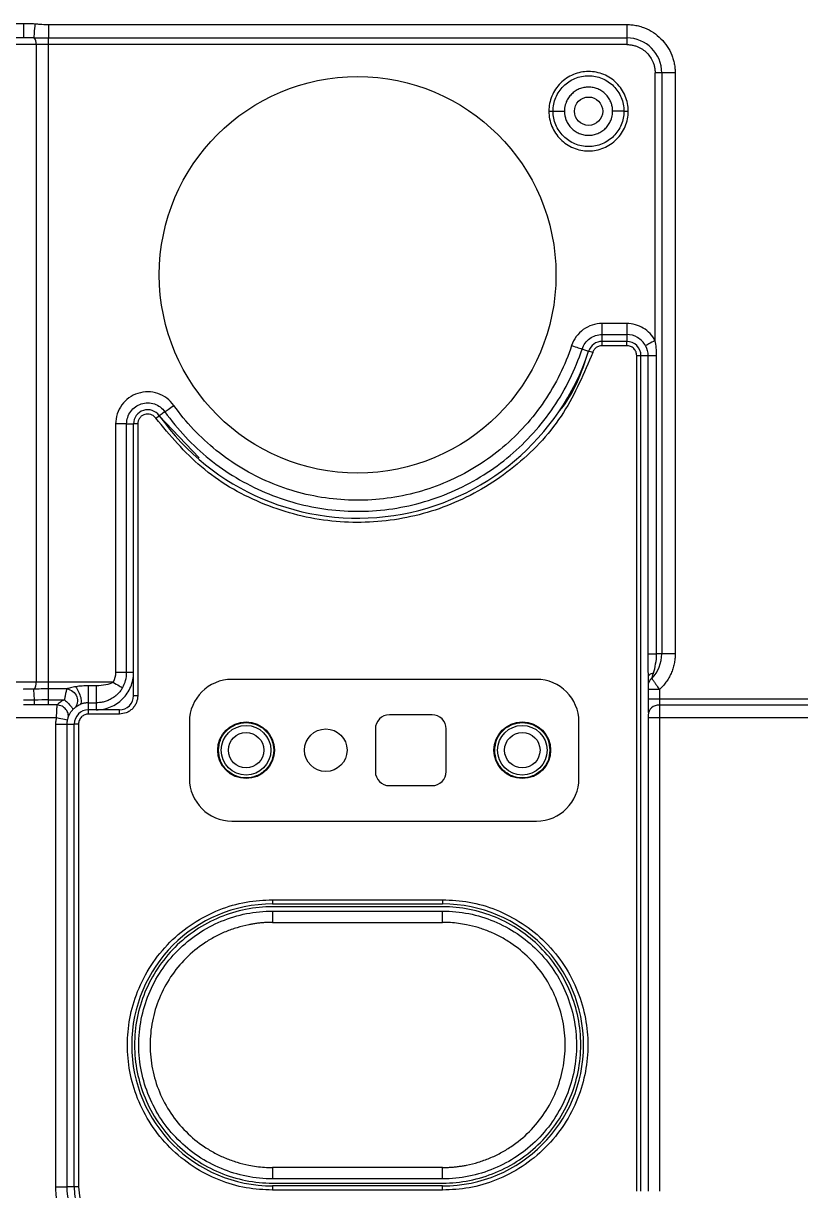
# Model space of a CAD drawing. Header units: millimetres. Extents: x -1 to 1576, y 30 to 633.
# Drawn here: x 1145.7 to 1200.5, y 96.2 to 178.6 of the extents above; entities that cross this region are included whole.
import ezdxf

# ---------------------------------------------------------------- set-up
doc = ezdxf.new("R2010")
doc.units = ezdxf.units.MM

msp = doc.modelspace()

# ---------------------------------------------------------------- linework, layer by layer
at = {"color": 7, "linetype": 'Continuous', "lineweight": 25}
for p, q in [((1139.049, 178.613), (1145.673, 178.613)), ((1147.458, 178.527), (1188.271, 178.527)), ((1188.271, 178.527), (1188.271, 177.113)), ((1139.049, 177.613), (1145.673, 177.613)), ((1147.458, 177.584), (1188.271, 177.584)), ((1147.458, 131.642), (1147.458, 177.584)), ((1188.271, 177.113), (1096.451, 177.113)), ((1146.586, 177.113), (1146.586, 132.113)), ((1191.685, 175.113), (1190.271, 175.113)), ((1190.271, 156.226), (1190.271, 175.113)), ((1190.742, 175.113), (1190.742, 134.113)), ((1191.685, 175.113), (1191.685, 134.113)), ((1188.271, 157.428), (1186.528, 157.428)), ((1186.528, 156.65), (1188.271, 156.65)), ((1186.528, 155.863), (1186.528, 156.163)), ((1188.271, 156.163), (1186.528, 156.163)), ((1188.271, 155.863), (1186.528, 155.863)), ((1188.271, 155.863), (1188.271, 156.163)), ((1185.864, 155.383), (1185.579, 155.477)), ((1188.971, 96.196), (1188.971, 155.163)), ((1188.971, 155.163), (1189.271, 155.163)), ((1189.271, 96.196), (1189.271, 155.163)), ((1189.76, 155.163), (1189.76, 134.113)), ((1190.375, 134.113), (1190.375, 155.163)), ((1155.022, 150.747), (1155.267, 150.921)), ((1155.267, 150.921), (1158.074, 147.939)), ((1152.187, 150.342), (1152.187, 132.797)), ((1152.965, 132.797), (1152.965, 150.342)), ((1153.452, 132.797), (1153.451, 150.342)), ((1153.452, 131.163), (1153.452, 150.342)), ((1153.752, 150.342), (1153.452, 150.342)), ((1153.752, 150.342), (1153.752, 131.163)), ((1191.685, 134.113), (1190.375, 134.113)), ((1152.004, 132.113), (1096.451, 132.113)), ((1150.818, 131.861), (1150.271, 131.861)), ((1181.896, 132.313), (1160.396, 132.313)), ((1145.718, 131.613), (1145.669, 131.61)), ((1148.749, 131.642), (1147.458, 131.642)), ((1153.752, 131.163), (1153.452, 131.163)), ((1189.771, 131.59), (1189.771, 130.94)), ((1190.571, 131.59), (1190.571, 96.196)), ((1147.458, 130.867), (1148.59, 130.867)), ((1148.058, 130.505), (1147.458, 130.505)), ((1150.271, 130.661), (1150.818, 130.661)), ((1189.771, 130.94), (1202.831, 130.94)), ((1202.831, 130.497), (1190.571, 130.497)), ((866.851, 129.613), (1148.015, 129.613)), ((1150.271, 129.863), (1150.271, 130.163)), ((1152.452, 130.163), (1150.271, 130.163)), ((1152.452, 129.863), (1150.271, 129.863)), ((1152.452, 129.863), (1152.452, 130.163)), ((1174.521, 129.813), (1171.521, 129.813)), ((1189.771, 129.79), (1189.771, 96.196)), ((1189.771, 129.613), (1474.341, 129.613)), ((1147.971, 96.495), (1147.971, 129.163)), ((1148.771, 96.495), (1148.771, 129.163)), ((1149.271, 96.495), (1149.271, 129.163)), ((1149.571, 129.163), (1149.271, 129.163)), ((1149.571, 129.163), (1149.571, 96.495)), ((1157.396, 129.313), (1157.396, 125.313)), ((1170.521, 128.813), (1170.521, 125.813)), ((1175.521, 125.813), (1175.521, 128.813)), ((1184.896, 125.313), (1184.896, 129.313)), ((1171.521, 124.813), (1174.521, 124.813)), ((1160.396, 122.313), (1181.896, 122.313)), ((1163.271, 116.763), (1175.271, 116.763)), ((1163.271, 116.763), (1163.271, 116.463)), ((1163.271, 116.463), (1175.271, 116.463)), ((1175.271, 116.263), (1163.271, 116.263)), ((1175.271, 116.763), (1175.271, 116.463)), ((1163.271, 115.963), (1175.271, 115.963)), ((1163.271, 115.163), (1175.271, 115.163)), ((1175.271, 97.863), (1163.271, 97.863)), ((1149.571, 96.495), (1149.271, 96.495)), ((1175.271, 97.063), (1163.271, 97.063)), ((1163.271, 96.763), (1175.271, 96.763)), ((1163.271, 96.563), (1163.271, 96.263)), ((1175.271, 96.563), (1163.271, 96.563)), ((1175.271, 96.263), (1175.271, 96.563)), ((1175.271, 96.263), (1163.271, 96.263))]:
    msp.add_line(p, q, dxfattribs=at)
for centre, radius in [((1169.271, 160.863), 14), ((1161.396, 127.313), 2), ((1161.396, 127.313), 1.75), ((1161.396, 127.313), 1.25), ((1167.021, 127.313), 1.5), ((1180.896, 127.313), 2), ((1180.896, 127.313), 1.75), ((1180.896, 127.313), 1.25)]:
    msp.add_circle(centre, radius, dxfattribs=at)
at = {"color": 141}
msp.add_circle((1185.571, 172.413), 1, dxfattribs=at)
at = {"color": 7, "linetype": 'Continuous', "lineweight": 25}
for centre, radius, start, end in [((1146.029, 177.19), 0.562, 352.17675, 47.56507), ((1188.271, 175.113), 2.471, 360, 90), ((1186.528, 155.163), 1, 90, 161.72205), ((1188.271, 155.163), 1, 0, 90), ((1169.271, 160.863), 17.174, 215.37275, 341.72205), ((1154.452, 150.342), 1, 35.37275, 180), ((1188.271, 134.113), 2.471, 315.48232, 360), ((1146.029, 132.037), 0.562, 312.43497, 7.82324), ((1160.396, 129.313), 3, 90, 180), ((1181.896, 129.313), 3, 360, 90), ((1152.452, 131.163), 1, 270, 0), ((1190.527, 129.741), 0.758, 86.7061, 176.27513), ((1150.271, 129.163), 1, 90, 180), ((1171.521, 128.813), 1, 90, 180), ((1174.521, 128.813), 1, 0, 90), ((1160.396, 125.313), 3, 180, 270), ((1171.521, 125.813), 1, 180, 270), ((1174.521, 125.813), 1, 270, 0), ((1181.896, 125.313), 3, 270, 0), ((1163.271, 106.513), 9.95, 90, 270), ((1175.271, 106.513), 9.95, 270, 90), ((1154.271, 96.495), 5, 180, 266.54297)]:
    msp.add_arc(centre, radius, start, end, dxfattribs=at)
for points, knots in [([(1145.673, 178.613), (1145.825, 178.613), (1146.097, 178.612), (1146.369, 178.595), (1146.489, 178.587)], [0, 0, 0, 0, 0.556213, 1, 1, 1, 1]), ([(1145.673, 178.613), (1145.673, 178.482), (1145.673, 178.351), (1145.673, 178.11), (1145.673, 177.999), (1145.673, 177.814), (1145.673, 177.739), (1145.673, 177.639), (1145.673, 177.613), (1145.673, 177.613)], [0, 0, 0, 0, 0.25, 0.25, 0.5, 0.5, 0.75, 0.75, 1, 1, 1, 1]), ([(1146.489, 178.587), (1146.47, 178.354), (1146.451, 178.122), (1146.422, 177.766), (1146.412, 177.643), (1146.409, 177.604)], [0, 0, 0, 0, 0.5, 0.5, 1, 1, 1, 1]), ([(1146.489, 178.587), (1146.574, 178.58), (1146.74, 178.565), (1146.987, 178.544), (1147.226, 178.53), (1147.383, 178.528), (1147.458, 178.527)], [0, 0, 0, 0, 0.26275, 0.514851, 0.767475, 1, 1, 1, 1]), ([(1147.458, 178.527), (1147.458, 178.322), (1147.458, 178.117), (1147.458, 177.782), (1147.458, 177.653), (1147.458, 177.584)], [0, 0, 0, 0, 0.5, 0.5, 1, 1, 1, 1]), ([(1188.271, 178.527), (1188.333, 178.526), (1188.456, 178.524), (1188.639, 178.509), (1188.821, 178.485), (1189.001, 178.451), (1189.179, 178.407), (1189.355, 178.353), (1189.688, 178.231), (1190.159, 177.988), (1190.701, 177.544), (1191.146, 177.002), (1191.41, 176.489), (1191.555, 176.067), (1191.63, 175.754), (1191.677, 175.435), (1191.682, 175.221), (1191.685, 175.113)], [0, 0, 0, 0, 0.034552, 0.068858, 0.103016, 0.137128, 0.171294, 0.205615, 0.240191, 0.37006, 0.500029, 0.629897, 0.759866, 0.820152, 0.879909, 0.939678, 1, 1, 1, 1]), ([(1188.271, 177.113), (1188.313, 177.112), (1188.397, 177.111), (1188.522, 177.099), (1188.646, 177.079), (1188.768, 177.052), (1188.889, 177.017), (1189.096, 176.942), (1189.377, 176.797), (1189.695, 176.537), (1189.955, 176.219), (1190.119, 175.901), (1190.213, 175.612), (1190.262, 175.364), (1190.268, 175.197), (1190.271, 175.113)], [0, 0, 0, 0, 0.0402761, 0.0802426, 0.1200582, 0.159883, 0.1998773, 0.2401994, 0.3700431, 0.5000574, 0.6299012, 0.7599156, 0.8401208, 0.919721, 1, 1, 1, 1]), ([(1188.371, 172.413), (1188.371, 172.78), (1188.298, 173.146), (1188.017, 173.824), (1187.81, 174.134), (1187.292, 174.652), (1186.981, 174.86), (1186.304, 175.14), (1185.938, 175.213), (1185.204, 175.213), (1184.838, 175.14), (1184.161, 174.859), (1183.85, 174.652), (1183.332, 174.134), (1183.125, 173.823), (1182.844, 173.146), (1182.771, 172.78), (1182.771, 172.413)], [0, 0, 0, 0, 0.125, 0.125, 0.25, 0.25, 0.375, 0.375, 0.5, 0.5, 0.625, 0.625, 0.75, 0.75, 0.875, 0.875, 1, 1, 1, 1]), ([(1183.071, 172.413), (1183.071, 172.741), (1183.136, 173.068), (1183.387, 173.673), (1183.572, 173.95), (1184.034, 174.412), (1184.311, 174.597), (1184.916, 174.848), (1185.243, 174.913), (1185.899, 174.913), (1186.226, 174.848), (1186.831, 174.597), (1187.108, 174.412), (1187.57, 173.95), (1187.755, 173.673), (1188.006, 173.068), (1188.071, 172.741), (1188.071, 172.413)], [0, 0, 0, 0, 0.125, 0.125, 0.25, 0.25, 0.375, 0.375, 0.5, 0.5, 0.625, 0.625, 0.75, 0.75, 0.875, 0.875, 1, 1, 1, 1]), ([(1187.271, 172.413), (1187.27, 172.458), (1187.268, 172.547), (1187.252, 172.68), (1187.226, 172.81), (1187.19, 172.939), (1187.12, 173.127), (1186.994, 173.364), (1186.781, 173.623), (1186.522, 173.836), (1186.226, 173.993), (1185.905, 174.092), (1185.571, 174.124), (1185.237, 174.092), (1184.916, 173.993), (1184.62, 173.836), (1184.361, 173.623), (1184.148, 173.364), (1184.008, 173.101), (1183.924, 172.855), (1183.879, 172.636), (1183.874, 172.488), (1183.871, 172.413)], [0, 0, 0, 0, 0.025179, 0.05013, 0.075011, 0.099978, 0.125186, 0.187587, 0.250092, 0.312501, 0.375011, 0.437474, 0.50004, 0.562505, 0.625066, 0.687464, 0.749971, 0.812374, 0.874873, 0.916678, 0.958145, 1, 1, 1, 1]), ([(1182.771, 172.413), (1182.85, 172.413), (1182.928, 172.413), (1183.039, 172.413), (1183.071, 172.413), (1183.071, 172.413)], [0, 0, 0, 0, 0.5, 0.5, 1, 1, 1, 1]), ([(1182.771, 172.413), (1182.771, 172.046), (1182.844, 171.68), (1183.125, 171.003), (1183.332, 170.693), (1183.851, 170.175), (1184.161, 169.967), (1184.838, 169.686), (1185.204, 169.613), (1185.938, 169.613), (1186.304, 169.686), (1186.981, 169.966), (1187.292, 170.174), (1187.81, 170.692), (1188.017, 171.003), (1188.298, 171.68), (1188.371, 172.046), (1188.371, 172.413)], [0, 0, 0, 0, 0.125, 0.125, 0.25, 0.25, 0.375, 0.375, 0.5, 0.5, 0.625, 0.625, 0.75, 0.75, 0.875, 0.875, 1, 1, 1, 1]), ([(1188.071, 172.413), (1188.071, 172.085), (1188.006, 171.758), (1187.755, 171.153), (1187.57, 170.877), (1187.108, 170.414), (1186.831, 170.229), (1186.226, 169.978), (1185.899, 169.913), (1185.243, 169.913), (1184.916, 169.978), (1184.311, 170.229), (1184.034, 170.414), (1183.572, 170.877), (1183.387, 171.153), (1183.136, 171.758), (1183.071, 172.085), (1183.071, 172.413)], [0, 0, 0, 0, 0.125, 0.125, 0.25, 0.25, 0.375, 0.375, 0.5, 0.5, 0.625, 0.625, 0.75, 0.75, 0.875, 0.875, 1, 1, 1, 1]), ([(1183.071, 172.413), (1183.071, 172.413), (1183.157, 172.413), (1183.454, 172.413), (1183.662, 172.413), (1183.871, 172.413)], [0, 0, 0, 0, 0.5, 0.5, 1, 1, 1, 1]), ([(1183.871, 172.413), (1183.872, 172.368), (1183.874, 172.279), (1183.89, 172.147), (1183.916, 172.017), (1183.952, 171.888), (1184.022, 171.7), (1184.148, 171.462), (1184.361, 171.204), (1184.62, 170.99), (1184.916, 170.833), (1185.237, 170.734), (1185.571, 170.702), (1185.905, 170.734), (1186.226, 170.833), (1186.522, 170.99), (1186.781, 171.203), (1186.994, 171.462), (1187.134, 171.726), (1187.218, 171.971), (1187.263, 172.19), (1187.268, 172.339), (1187.271, 172.413)], [0, 0, 0, 0, 0.025108, 0.050018, 0.074887, 0.09987, 0.125122, 0.187514, 0.250079, 0.312484, 0.374988, 0.437452, 0.500017, 0.562482, 0.625047, 0.687453, 0.749962, 0.812367, 0.874868, 0.916676, 0.958145, 1, 1, 1, 1]), ([(1188.071, 172.413), (1188.071, 172.413), (1187.985, 172.413), (1187.688, 172.413), (1187.48, 172.413), (1187.271, 172.413)], [0, 0, 0, 0, 0.5, 0.5, 1, 1, 1, 1]), ([(1188.071, 172.413), (1188.071, 172.413), (1188.103, 172.413), (1188.214, 172.413), (1188.292, 172.413), (1188.371, 172.413)], [0, 0, 0, 0, 0.5, 0.5, 1, 1, 1, 1]), ([(1186.528, 157.428), (1186.056, 157.428), (1185.585, 157.275), (1184.819, 156.722), (1184.526, 156.322), (1184.378, 155.873)], [0, 0, 0, 0, 0.5, 0.5, 1, 1, 1, 1]), ([(1186.528, 156.65), (1186.528, 156.691), (1186.528, 156.792), (1186.528, 157.072), (1186.528, 157.25), (1186.528, 157.428)], [0, 0, 0, 0, 0.5, 0.5, 1, 1, 1, 1]), ([(1190.271, 156.226), (1190.079, 156.587), (1189.788, 156.894), (1189.088, 157.315), (1188.68, 157.428), (1188.271, 157.428)], [0, 0, 0, 0, 0.5, 0.5, 1, 1, 1, 1]), ([(1188.271, 157.428), (1188.271, 157.25), (1188.271, 157.072), (1188.271, 156.792), (1188.271, 156.691), (1188.271, 156.65)], [0, 0, 0, 0, 0.5, 0.5, 1, 1, 1, 1]), ([(1185.117, 155.629), (1185.214, 155.924), (1185.406, 156.186), (1185.909, 156.549), (1186.218, 156.65), (1186.528, 156.65)], [0, 0, 0, 0, 0.5, 0.5, 1, 1, 1, 1]), ([(1186.529, 156.163), (1186.529, 156.275), (1186.529, 156.386), (1186.528, 156.561), (1186.528, 156.624), (1186.528, 156.65)], [0, 0, 0, 0, 0.5, 0.5, 1, 1, 1, 1]), ([(1189.584, 155.861), (1189.458, 156.097), (1189.267, 156.299), (1188.807, 156.575), (1188.54, 156.65), (1188.271, 156.65)], [0, 0, 0, 0, 0.5, 0.5, 1, 1, 1, 1]), ([(1188.271, 156.65), (1188.271, 156.624), (1188.271, 156.561), (1188.271, 156.386), (1188.271, 156.275), (1188.271, 156.163)], [0, 0, 0, 0, 0.5, 0.5, 1, 1, 1, 1]), ([(1184.378, 155.873), (1183.919, 154.485), (1183.268, 153.16), (1181.63, 150.738), (1180.643, 149.641), (1178.408, 147.757), (1177.16, 146.971), (1174.496, 145.766), (1173.081, 145.348), (1170.19, 144.913), (1168.714, 144.897), (1165.814, 145.265), (1164.389, 145.651), (1161.699, 146.795), (1160.434, 147.554), (1158.156, 149.387), (1157.145, 150.461), (1156.298, 151.653)], [0, 0, 0, 0, 0.125, 0.125, 0.25, 0.25, 0.375, 0.375, 0.5, 0.5, 0.625, 0.625, 0.75, 0.75, 0.875, 0.875, 1, 1, 1, 1]), ([(1184.378, 155.873), (1184.547, 155.817), (1184.716, 155.762), (1184.982, 155.674), (1185.078, 155.642), (1185.117, 155.629)], [0, 0, 0, 0, 0.5, 0.5, 1, 1, 1, 1]), ([(1186.528, 155.863), (1186.457, 155.857), (1186.311, 155.844), (1186.112, 155.739), (1185.95, 155.583), (1185.892, 155.448), (1185.864, 155.383)], [0, 0, 0, 0, 0.243778, 0.5, 0.756222, 1, 1, 1, 1]), ([(1188.971, 155.163), (1188.962, 155.251), (1188.947, 155.387), (1188.86, 155.55), (1188.77, 155.661), (1188.658, 155.752), (1188.495, 155.839), (1188.359, 155.854), (1188.271, 155.863)], [0, 0, 0, 0, 0.239443, 0.369477, 0.5, 0.630034, 0.760557, 1, 1, 1, 1]), ([(1190.271, 156.226), (1190.113, 156.142), (1189.957, 156.059), (1189.709, 155.928), (1189.62, 155.88), (1189.584, 155.861)], [0, 0, 0, 0, 0.5, 0.5, 1, 1, 1, 1]), ([(1185.864, 155.383), (1185.252, 153.926), (1184.006, 150.957), (1180.669, 147.331), (1176.539, 144.724), (1171.9, 143.372), (1167.068, 143.301), (1162.355, 144.579), (1158.099, 147.064), (1156.035, 149.535), (1155.022, 150.747)], [0, 0, 0, 0, 0.122595, 0.25, 0.377405, 0.5, 0.622595, 0.75, 0.877405, 1, 1, 1, 1]), ([(1155.664, 151.203), (1156.551, 149.952), (1157.613, 148.825), (1160.002, 146.902), (1161.329, 146.107), (1164.151, 144.907), (1165.644, 144.502), (1168.687, 144.115), (1170.235, 144.133), (1173.267, 144.589), (1174.752, 145.027), (1177.545, 146.291), (1178.854, 147.116), (1181.199, 149.093), (1182.234, 150.243), (1183.953, 152.783), (1184.636, 154.173), (1185.117, 155.629)], [0, 0, 0, 0, 0.125, 0.125, 0.25, 0.25, 0.375, 0.375, 0.5, 0.5, 0.625, 0.625, 0.75, 0.75, 0.875, 0.875, 1, 1, 1, 1]), ([(1183.438, 151.175), (1183.457, 151.197), (1184.533, 152.386), (1185.061, 153.946), (1185.579, 155.477)], [0, 0, 0, 0, 0.018421, 1, 1, 1, 1]), ([(1185.117, 155.629), (1185.141, 155.621), (1185.202, 155.601), (1185.368, 155.546), (1185.473, 155.512), (1185.579, 155.477)], [0, 0, 0, 0, 0.5, 0.5, 1, 1, 1, 1]), ([(1189.271, 155.163), (1189.384, 155.163), (1189.497, 155.163), (1189.674, 155.163), (1189.736, 155.163), (1189.76, 155.163)], [0, 0, 0, 0, 0.5, 0.5, 1, 1, 1, 1]), ([(1189.76, 155.163), (1189.792, 155.163), (1189.868, 155.163), (1190.085, 155.163), (1190.225, 155.163), (1190.375, 155.163)], [0, 0, 0, 0, 0.5, 0.5, 1, 1, 1, 1]), ([(1156.298, 151.653), (1156.021, 152.043), (1155.62, 152.34), (1154.716, 152.642), (1154.217, 152.644), (1153.31, 152.356), (1152.905, 152.064), (1152.483, 151.488), (1152.373, 151.273), (1152.224, 150.819), (1152.187, 150.581), (1152.187, 150.342)], [0, 0, 0, 0, 0.25, 0.25, 0.5, 0.5, 0.75, 0.75, 0.875, 0.875, 1, 1, 1, 1]), ([(1152.965, 150.342), (1152.965, 150.656), (1153.067, 150.968), (1153.436, 151.472), (1153.702, 151.663), (1154.298, 151.853), (1154.625, 151.851), (1155.218, 151.654), (1155.482, 151.458), (1155.664, 151.203)], [0, 0, 0, 0, 0.25, 0.25, 0.5, 0.5, 0.75, 0.75, 1, 1, 1, 1]), ([(1155.664, 151.203), (1155.697, 151.226), (1155.78, 151.285), (1156.008, 151.447), (1156.153, 151.55), (1156.298, 151.653)], [0, 0, 0, 0, 0.5, 0.5, 1, 1, 1, 1]), ([(1155.022, 150.747), (1154.976, 150.802), (1154.88, 150.914), (1154.676, 151.017), (1154.455, 151.054), (1154.235, 151.019), (1154.037, 150.921), (1153.877, 150.762), (1153.771, 150.561), (1153.758, 150.414), (1153.752, 150.342)], [0, 0, 0, 0, 0.1218365, 0.25, 0.3781635, 0.5, 0.6218365, 0.75, 0.8781635, 1, 1, 1, 1]), ([(1155.664, 151.203), (1155.643, 151.188), (1155.591, 151.151), (1155.448, 151.05), (1155.358, 150.985), (1155.267, 150.921)], [0, 0, 0, 0, 0.5, 0.5, 1, 1, 1, 1]), ([(1152.965, 150.342), (1152.924, 150.342), (1152.823, 150.342), (1152.543, 150.342), (1152.365, 150.342), (1152.187, 150.342)], [0, 0, 0, 0, 0.5, 0.5, 1, 1, 1, 1]), ([(1152.965, 150.342), (1152.991, 150.342), (1153.054, 150.342), (1153.229, 150.342), (1153.34, 150.342), (1153.451, 150.342)], [0, 0, 0, 0, 0.5, 0.5, 1, 1, 1, 1]), ([(1189.76, 134.113), (1189.76, 133.851), (1189.761, 133.588), (1189.765, 133.041), (1189.771, 132.753), (1189.771, 132.463)], [0, 0, 0, 0, 0.5, 0.5, 1, 1, 1, 1]), ([(1189.76, 134.113), (1189.792, 134.113), (1189.868, 134.113), (1190.085, 134.113), (1190.225, 134.113), (1190.375, 134.113)], [0, 0, 0, 0, 0.5, 0.5, 1, 1, 1, 1]), ([(1190.156, 132.761), (1190.215, 132.956), (1190.268, 133.17), (1190.35, 133.628), (1190.375, 133.87), (1190.375, 134.113)], [0, 0, 0, 0, 0.5, 0.5, 1, 1, 1, 1]), ([(1191.685, 134.113), (1191.684, 134.053), (1191.683, 133.934), (1191.668, 133.757), (1191.646, 133.582), (1191.614, 133.408), (1191.573, 133.236), (1191.523, 133.067), (1191.464, 132.899), (1191.373, 132.678), (1191.238, 132.411), (1191.044, 132.112), (1190.824, 131.834), (1190.655, 131.671), (1190.571, 131.59)], [0, 0, 0, 0, 0.063092, 0.125678, 0.187927, 0.25001, 0.312098, 0.374365, 0.43698, 0.500113, 0.626356, 0.752784, 0.876346, 1, 1, 1, 1]), ([(1150.818, 130.163), (1151.163, 130.163), (1151.508, 130.232), (1152.145, 130.496), (1152.436, 130.691), (1152.924, 131.178), (1153.119, 131.47), (1153.383, 132.107), (1153.452, 132.452), (1153.452, 132.797)], [0, 0, 0, 0, 0.25, 0.25, 0.5, 0.5, 0.75, 0.75, 1, 1, 1, 1]), ([(1152.965, 132.797), (1152.924, 132.797), (1152.823, 132.797), (1152.543, 132.797), (1152.365, 132.797), (1152.187, 132.797)], [0, 0, 0, 0, 0.5, 0.5, 1, 1, 1, 1]), ([(1153.452, 132.797), (1153.34, 132.797), (1153.229, 132.797), (1153.054, 132.797), (1152.991, 132.797), (1152.965, 132.797)], [0, 0, 0, 0, 0.5, 0.5, 1, 1, 1, 1]), ([(1190.156, 132.761), (1190.039, 132.73), (1189.941, 132.686), (1189.807, 132.582), (1189.771, 132.523), (1189.771, 132.463)], [0, 0, 0, 0, 0.5, 0.5, 1, 1, 1, 1]), ([(1150.271, 131.861), (1150.12, 131.861), (1149.969, 131.855), (1149.67, 131.833), (1149.521, 131.817), (1149.377, 131.794)], [0, 0, 0, 0, 0.5, 0.5, 1, 1, 1, 1]), ([(1150.271, 130.661), (1150.271, 130.673), (1150.271, 130.72), (1150.271, 130.87), (1150.271, 130.973), (1150.271, 131.211), (1150.271, 131.346), (1150.271, 131.613), (1150.271, 131.745), (1150.271, 131.861)], [0, 0, 0, 0, 0.25, 0.25, 0.5, 0.5, 0.75, 0.75, 1, 1, 1, 1]), ([(1152.004, 132.113), (1151.881, 132.031), (1151.694, 131.967), (1151.279, 131.883), (1151.049, 131.861), (1150.818, 131.861)], [0, 0, 0, 0, 0.5, 0.5, 1, 1, 1, 1]), ([(1150.818, 131.861), (1150.818, 131.745), (1150.818, 131.613), (1150.818, 131.346), (1150.818, 131.211), (1150.818, 130.973), (1150.818, 130.87), (1150.818, 130.72), (1150.818, 130.673), (1150.818, 130.661)], [0, 0, 0, 0, 0.25, 0.25, 0.5, 0.5, 0.75, 0.75, 1, 1, 1, 1]), ([(1152.004, 132.113), (1152.158, 132.024), (1152.312, 131.935), (1152.555, 131.795), (1152.642, 131.745), (1152.678, 131.724)], [0, 0, 0, 0, 0.5, 0.5, 1, 1, 1, 1]), ([(1189.771, 132.463), (1189.771, 132.34), (1189.771, 132.221), (1189.771, 132.009), (1189.771, 131.917), (1189.771, 131.851)], [0, 0, 0, 0, 0.5, 0.5, 1, 1, 1, 1]), ([(1189.771, 131.851), (1189.771, 131.832), (1189.771, 131.794), (1189.771, 131.701), (1189.771, 131.645), (1189.771, 131.59)], [0, 0, 0, 0, 0.5, 0.5, 1, 1, 1, 1]), ([(1190.033, 132.38), (1190.04, 132.371), (1190.054, 132.353), (1190.081, 132.315), (1190.114, 132.27), (1190.154, 132.215), (1190.199, 132.151), (1190.25, 132.079), (1190.318, 131.977), (1190.425, 131.819), (1190.517, 131.675), (1190.571, 131.59)], [0, 0, 0, 0, 0.07545, 0.154166, 0.236169, 0.321482, 0.41013, 0.502146, 0.590324, 0.756259, 1, 1, 1, 1]), ([(1146.472, 130.851), (1146.456, 131.044), (1146.441, 131.224), (1146.419, 131.496), (1146.411, 131.589), (1146.409, 131.622)], [0, 0, 0, 0, 0.5, 0.5, 1, 1, 1, 1]), ([(1147.458, 130.867), (1147.458, 131.041), (1147.458, 131.208), (1147.458, 131.478), (1147.458, 131.583), (1147.458, 131.642)], [0, 0, 0, 0, 0.5, 0.5, 1, 1, 1, 1]), ([(1148.59, 130.867), (1148.596, 130.901), (1148.608, 130.966), (1148.625, 131.056), (1148.641, 131.135), (1148.654, 131.201), (1148.666, 131.257), (1148.675, 131.303), (1148.692, 131.379), (1148.712, 131.476), (1148.734, 131.578), (1148.744, 131.621), (1148.749, 131.642)], [0, 0, 0, 0, 0.09893, 0.188733, 0.269409, 0.340956, 0.403372, 0.456657, 0.500812, 0.68018, 0.846536, 1, 1, 1, 1]), ([(1149.377, 131.794), (1149.243, 131.772), (1149.115, 131.745), (1148.896, 131.689), (1148.807, 131.661), (1148.749, 131.642)], [0, 0, 0, 0, 0.5, 0.5, 1, 1, 1, 1]), ([(1148.749, 131.642), (1148.896, 131.623), (1149.043, 131.56), (1149.287, 131.365), (1149.384, 131.233), (1149.497, 130.945), (1149.512, 130.79), (1149.454, 130.506), (1149.382, 130.379), (1149.278, 130.288)], [0, 0, 0, 0, 0.25, 0.25, 0.5, 0.5, 0.75, 0.75, 1, 1, 1, 1]), ([(1149.377, 131.794), (1149.448, 131.695), (1149.518, 131.569), (1149.639, 131.303), (1149.688, 131.162), (1149.752, 130.905), (1149.766, 130.789), (1149.755, 130.618), (1149.73, 130.563), (1149.688, 130.545)], [0, 0, 0, 0, 0.25, 0.25, 0.5, 0.5, 0.75, 0.75, 1, 1, 1, 1]), ([(1152.678, 131.724), (1152.656, 131.688), (1152.61, 131.612), (1152.53, 131.499), (1152.436, 131.385), (1152.318, 131.261), (1152.138, 131.101), (1151.891, 130.935), (1151.595, 130.797), (1151.313, 130.713), (1151.056, 130.668), (1150.894, 130.663), (1150.818, 130.661)], [0, 0, 0, 0, 0.057011, 0.11858, 0.184702, 0.255367, 0.347216, 0.506379, 0.651914, 0.782668, 0.89869, 1, 1, 1, 1]), ([(1153.752, 131.163), (1153.734, 131), (1153.707, 130.747), (1153.545, 130.444), (1153.377, 130.237), (1153.17, 130.069), (1152.867, 129.907), (1152.615, 129.881), (1152.452, 129.863)], [0, 0, 0, 0, 0.239443, 0.36959, 0.5, 0.630147, 0.760557, 1, 1, 1, 1]), ([(1190.571, 131.59), (1190.362, 131.59), (1190.153, 131.59), (1189.857, 131.59), (1189.771, 131.59), (1189.771, 131.59)], [0, 0, 0, 0, 0.5, 0.5, 1, 1, 1, 1]), ([(1146.463, 130.509), (1146.344, 130.51), (1146.081, 130.511), (1145.817, 130.511), (1145.673, 130.511)], [0, 0, 0, 0, 0.4522443, 1, 1, 1, 1]), ([(1147.458, 130.505), (1147.318, 130.505), (1146.987, 130.506), (1146.655, 130.508), (1146.463, 130.509)], [0, 0, 0, 0, 0.420474, 1, 1, 1, 1]), ([(1148.015, 129.613), (1148.017, 129.644), (1148.019, 129.706), (1148.023, 129.797), (1148.027, 129.888), (1148.031, 129.975), (1148.035, 130.06), (1148.04, 130.168), (1148.047, 130.29), (1148.053, 130.415), (1148.057, 130.475), (1148.058, 130.505)], [0, 0, 0, 0, 0.084088, 0.16818, 0.252275, 0.336372, 0.420473, 0.504578, 0.671218, 0.836356, 1, 1, 1, 1]), ([(1148.59, 130.867), (1148.434, 130.803), (1148.305, 130.728), (1148.132, 130.596), (1148.085, 130.541), (1148.058, 130.505)], [0, 0, 0, 0, 0.5, 0.5, 1, 1, 1, 1]), ([(1148.828, 129.573), (1148.857, 129.676), (1148.86, 129.787), (1148.81, 130.001), (1148.758, 130.104), (1148.61, 130.283), (1148.514, 130.358), (1148.299, 130.466), (1148.179, 130.498), (1148.058, 130.505)], [0, 0, 0, 0, 0.25, 0.25, 0.5, 0.5, 0.75, 0.75, 1, 1, 1, 1]), ([(1148.59, 130.867), (1148.672, 130.792), (1148.755, 130.713), (1148.906, 130.56), (1148.974, 130.487), (1149.084, 130.359), (1149.126, 130.305), (1149.176, 130.223), (1149.184, 130.197), (1149.174, 130.187)], [0, 0, 0, 0, 0.25, 0.25, 0.5, 0.5, 0.75, 0.75, 1, 1, 1, 1]), ([(1148.828, 129.573), (1148.845, 129.634), (1148.876, 129.728), (1148.961, 129.896), (1148.995, 129.956), (1149.077, 130.074), (1149.124, 130.132), (1149.174, 130.187)], [0, 0, 0, 0, 0.5, 0.5, 0.75, 0.75, 1, 1, 1, 1]), ([(1149.278, 130.288), (1149.316, 130.321), (1149.374, 130.368), (1149.517, 130.462), (1149.601, 130.508), (1149.688, 130.545)], [0, 0, 0, 0, 0.5, 0.5, 1, 1, 1, 1]), ([(1150.271, 130.661), (1150.233, 130.66), (1150.159, 130.658), (1150.051, 130.646), (1149.95, 130.628), (1149.856, 130.605), (1149.769, 130.578), (1149.715, 130.556), (1149.688, 130.545)], [0, 0, 0, 0, 0.1895222, 0.3697371, 0.5407426, 0.7026752, 0.8556985, 1, 1, 1, 1]), ([(1150.271, 130.163), (1150.271, 130.286), (1150.271, 130.408), (1150.271, 130.59), (1150.271, 130.649), (1150.271, 130.661)], [0, 0, 0, 0, 0.5, 0.5, 1, 1, 1, 1]), ([(1150.818, 130.661), (1150.818, 130.649), (1150.818, 130.59), (1150.818, 130.408), (1150.818, 130.286), (1150.818, 130.163)], [0, 0, 0, 0, 0.5, 0.5, 1, 1, 1, 1]), ([(1189.771, 130.94), (1189.771, 130.824), (1189.771, 130.588), (1189.771, 130.265), (1189.771, 130.051), (1189.771, 129.976), (1189.771, 129.969)], [0, 0, 0, 0, 0.314319, 0.640573, 0.966826, 1, 1, 1, 1]), ([(1147.971, 129.163), (1147.972, 129.213), (1147.974, 129.314), (1147.989, 129.464), (1148.007, 129.563), (1148.015, 129.613)], [0, 0, 0, 0, 0.33358, 0.666433, 1, 1, 1, 1]), ([(1148.015, 129.613), (1148.221, 129.572), (1148.425, 129.531), (1148.715, 129.473), (1148.8, 129.457), (1148.8, 129.457)], [0, 0, 0, 0, 0.5, 0.5, 1, 1, 1, 1]), ([(1150.271, 129.863), (1150.183, 129.854), (1150.047, 129.839), (1149.884, 129.752), (1149.773, 129.662), (1149.682, 129.55), (1149.595, 129.387), (1149.58, 129.251), (1149.571, 129.163)], [0, 0, 0, 0, 0.239443, 0.369477, 0.5, 0.630034, 0.760557, 1, 1, 1, 1]), ([(1147.971, 129.163), (1148.18, 129.163), (1148.388, 129.163), (1148.685, 129.163), (1148.771, 129.163), (1148.771, 129.163)], [0, 0, 0, 0, 0.5, 0.5, 1, 1, 1, 1]), ([(1148.771, 129.163), (1148.771, 129.163), (1148.825, 129.163), (1149.01, 129.163), (1149.14, 129.163), (1149.271, 129.163)], [0, 0, 0, 0, 0.5, 0.5, 1, 1, 1, 1]), ([(1159.446, 127.313), (1159.472, 127.558), (1159.513, 127.937), (1159.755, 128.391), (1160.007, 128.701), (1160.318, 128.955), (1160.772, 129.19), (1161.396, 129.31), (1162.02, 129.19), (1162.474, 128.955), (1162.784, 128.701), (1163.037, 128.392), (1163.279, 127.937), (1163.32, 127.558), (1163.346, 127.313)], [0, 0, 0, 0, 0.119721, 0.184817, 0.25, 0.315095, 0.380279, 0.5, 0.619721, 0.684817, 0.75, 0.815095, 0.880279, 1, 1, 1, 1]), ([(1178.946, 127.313), (1178.972, 127.558), (1179.013, 127.937), (1179.255, 128.391), (1179.507, 128.701), (1179.818, 128.955), (1180.272, 129.19), (1180.896, 129.31), (1181.52, 129.19), (1181.974, 128.955), (1182.284, 128.701), (1182.537, 128.392), (1182.779, 127.937), (1182.82, 127.558), (1182.846, 127.313)], [0, 0, 0, 0, 0.119721, 0.184817, 0.25, 0.315095, 0.380279, 0.5, 0.619721, 0.684817, 0.75, 0.815095, 0.880279, 1, 1, 1, 1]), ([(1163.346, 127.313), (1163.32, 127.068), (1163.279, 126.689), (1163.037, 126.235), (1162.785, 125.925), (1162.474, 125.671), (1162.02, 125.436), (1161.396, 125.316), (1160.772, 125.436), (1160.318, 125.671), (1160.008, 125.925), (1159.755, 126.235), (1159.513, 126.689), (1159.472, 127.068), (1159.446, 127.313)], [0, 0, 0, 0, 0.119721, 0.184817, 0.25, 0.315095, 0.380279, 0.5, 0.619721, 0.684817, 0.75, 0.815095, 0.880279, 1, 1, 1, 1]), ([(1182.846, 127.313), (1182.82, 127.068), (1182.779, 126.689), (1182.537, 126.235), (1182.285, 125.925), (1181.974, 125.671), (1181.52, 125.436), (1180.896, 125.316), (1180.272, 125.436), (1179.818, 125.671), (1179.508, 125.925), (1179.255, 126.235), (1179.013, 126.689), (1178.972, 127.068), (1178.946, 127.313)], [0, 0, 0, 0, 0.119721, 0.184817, 0.25, 0.315095, 0.380279, 0.5, 0.619721, 0.684817, 0.75, 0.815095, 0.880279, 1, 1, 1, 1]), ([(1163.271, 96.263), (1162.646, 96.296), (1161.358, 96.365), (1159.448, 96.935), (1157.611, 97.881), (1155.972, 99.214), (1154.64, 100.853), (1153.688, 102.69), (1153.139, 104.6), (1152.964, 106.513), (1153.139, 108.426), (1153.688, 110.336), (1154.64, 112.173), (1155.972, 113.812), (1157.611, 115.145), (1159.448, 116.091), (1161.358, 116.661), (1162.646, 116.73), (1163.271, 116.763)], [0, 0, 0, 0, 0.058258, 0.120006, 0.18432, 0.25, 0.31568, 0.379994, 0.441742, 0.5, 0.558258, 0.620006, 0.68432, 0.75, 0.81568, 0.879994, 0.941742, 1, 1, 1, 1]), ([(1163.271, 116.263), (1161.994, 116.263), (1160.716, 116.009), (1158.355, 115.03), (1157.273, 114.306), (1155.468, 112.497), (1154.746, 111.413), (1153.771, 109.051), (1153.519, 107.775), (1153.522, 105.224), (1153.778, 103.951), (1154.755, 101.598), (1155.477, 100.519), (1157.279, 98.717), (1158.358, 97.995), (1160.716, 97.017), (1161.993, 96.763), (1163.271, 96.763)], [0, 0, 0, 0, 0.125, 0.125, 0.25, 0.25, 0.375, 0.375, 0.5, 0.5, 0.625, 0.625, 0.75, 0.75, 0.875, 0.875, 1, 1, 1, 1]), ([(1175.271, 116.763), (1175.896, 116.73), (1177.184, 116.661), (1179.094, 116.091), (1180.931, 115.145), (1182.57, 113.812), (1183.902, 112.173), (1184.854, 110.336), (1185.403, 108.426), (1185.578, 106.513), (1185.403, 104.6), (1184.854, 102.69), (1183.902, 100.853), (1182.57, 99.214), (1180.931, 97.881), (1179.094, 96.935), (1177.184, 96.365), (1175.896, 96.296), (1175.271, 96.263)], [0, 0, 0, 0, 0.058258, 0.120006, 0.18432, 0.25, 0.31568, 0.379994, 0.441742, 0.5, 0.558258, 0.620006, 0.68432, 0.75, 0.81568, 0.879994, 0.941742, 1, 1, 1, 1]), ([(1175.271, 96.763), (1176.549, 96.763), (1177.826, 97.017), (1180.186, 97.997), (1181.269, 98.721), (1183.074, 100.53), (1183.796, 101.613), (1184.771, 103.975), (1185.023, 105.251), (1185.02, 107.802), (1184.764, 109.075), (1183.787, 111.428), (1183.066, 112.507), (1181.264, 114.309), (1180.184, 115.032), (1177.826, 116.009), (1176.549, 116.263), (1175.271, 116.263)], [0, 0, 0, 0, 0.125, 0.125, 0.25, 0.25, 0.375, 0.375, 0.5, 0.5, 0.625, 0.625, 0.75, 0.75, 0.875, 0.875, 1, 1, 1, 1]), ([(1163.271, 97.063), (1162.031, 97.063), (1160.792, 97.31), (1158.507, 98.258), (1157.462, 98.958), (1155.719, 100.7), (1155.021, 101.743), (1154.073, 104.018), (1153.825, 105.249), (1153.817, 107.719), (1154.059, 108.957), (1155.001, 111.25), (1155.701, 112.304), (1157.451, 114.061), (1158.501, 114.764), (1160.791, 115.716), (1162.031, 115.963), (1163.271, 115.963)], [0, 0, 0, 0, 0.125, 0.125, 0.25, 0.25, 0.375, 0.375, 0.5, 0.5, 0.625, 0.625, 0.75, 0.75, 0.875, 0.875, 1, 1, 1, 1]), ([(1163.271, 115.963), (1163.271, 115.963), (1163.271, 115.877), (1163.271, 115.581), (1163.271, 115.373), (1163.271, 115.163)], [0, 0, 0, 0, 0.5, 0.5, 1, 1, 1, 1]), ([(1175.271, 115.163), (1175.271, 115.373), (1175.271, 115.581), (1175.271, 115.877), (1175.271, 115.963), (1175.271, 115.963)], [0, 0, 0, 0, 0.5, 0.5, 1, 1, 1, 1]), ([(1175.271, 115.963), (1176.511, 115.963), (1177.75, 115.716), (1180.035, 114.768), (1181.08, 114.069), (1182.823, 112.326), (1183.521, 111.283), (1184.469, 109.008), (1184.717, 107.777), (1184.725, 105.307), (1184.483, 104.07), (1183.541, 101.776), (1182.841, 100.723), (1181.091, 98.965), (1180.041, 98.262), (1177.751, 97.31), (1176.511, 97.063), (1175.271, 97.063)], [0, 0, 0, 0, 0.125, 0.125, 0.25, 0.25, 0.375, 0.375, 0.5, 0.5, 0.625, 0.625, 0.75, 0.75, 0.875, 0.875, 1, 1, 1, 1]), ([(1163.271, 115.163), (1163.176, 115.162), (1162.987, 115.16), (1162.704, 115.146), (1162.422, 115.123), (1162.141, 115.091), (1161.86, 115.049), (1161.395, 114.964), (1160.753, 114.803), (1159.952, 114.516), (1159.182, 114.151), (1158.21, 113.568), (1157.109, 112.663), (1156.026, 111.341), (1155.223, 109.833), (1154.73, 108.198), (1154.565, 106.5), (1154.735, 104.803), (1155.231, 103.174), (1156.035, 101.672), (1157.116, 100.356), (1158.215, 99.455), (1159.185, 98.873), (1159.953, 98.509), (1160.754, 98.223), (1161.488, 98.039), (1162.14, 97.931), (1162.704, 97.874), (1163.082, 97.867), (1163.271, 97.863)], [0, 0, 0, 0, 0.010458, 0.020896, 0.031322, 0.04175, 0.052191, 0.062654, 0.093956, 0.125278, 0.156578, 0.187897, 0.250444, 0.312999, 0.375551, 0.438065, 0.500512, 0.5629, 0.625251, 0.687588, 0.749931, 0.812305, 0.843544, 0.874803, 0.906075, 0.937374, 0.958266, 0.979112, 1, 1, 1, 1]), ([(1175.271, 97.863), (1175.366, 97.864), (1175.555, 97.866), (1175.838, 97.88), (1176.12, 97.903), (1176.401, 97.936), (1176.682, 97.977), (1177.147, 98.062), (1177.789, 98.223), (1178.591, 98.51), (1179.36, 98.875), (1180.332, 99.459), (1181.434, 100.363), (1182.516, 101.686), (1183.319, 103.194), (1183.812, 104.828), (1183.977, 106.527), (1183.807, 108.223), (1183.311, 109.852), (1182.506, 111.354), (1181.426, 112.67), (1180.327, 113.571), (1179.357, 114.153), (1178.589, 114.517), (1177.788, 114.804), (1177.055, 114.987), (1176.402, 115.095), (1175.838, 115.152), (1175.46, 115.16), (1175.271, 115.163)], [0, 0, 0, 0, 0.010459, 0.020896, 0.031323, 0.041751, 0.052191, 0.062655, 0.093957, 0.125279, 0.156579, 0.187899, 0.250446, 0.313001, 0.375552, 0.438066, 0.500513, 0.562901, 0.625252, 0.687588, 0.749932, 0.812305, 0.843544, 0.874803, 0.906074, 0.937372, 0.958261, 0.979108, 1, 1, 1, 1]), ([(1163.271, 97.863), (1163.271, 97.654), (1163.271, 97.445), (1163.271, 97.149), (1163.271, 97.063), (1163.271, 97.063)], [0, 0, 0, 0, 0.5, 0.5, 1, 1, 1, 1]), ([(1175.271, 97.063), (1175.271, 97.063), (1175.271, 97.149), (1175.271, 97.445), (1175.271, 97.654), (1175.271, 97.863)], [0, 0, 0, 0, 0.5, 0.5, 1, 1, 1, 1]), ([(1153.891, 90.206), (1153.812, 90.212), (1153.654, 90.223), (1153.417, 90.252), (1153.182, 90.288), (1152.949, 90.334), (1152.601, 90.415), (1152.145, 90.554), (1151.595, 90.781), (1151.068, 91.059), (1150.405, 91.493), (1149.657, 92.151), (1149.046, 92.937), (1148.652, 93.625), (1148.406, 94.168), (1148.213, 94.731), (1148.089, 95.246), (1148.017, 95.703), (1147.978, 96.098), (1147.973, 96.362), (1147.971, 96.495)], [0, 0, 0, 0, 0.025056, 0.050061, 0.075049, 0.100056, 0.125119, 0.187612, 0.250161, 0.312629, 0.375161, 0.5, 0.624839, 0.687314, 0.749839, 0.812333, 0.874884, 0.916596, 0.958246, 1, 1, 1, 1]), ([(1147.971, 96.495), (1148.18, 96.495), (1148.389, 96.495), (1148.685, 96.495), (1148.771, 96.495), (1148.771, 96.495)], [0, 0, 0, 0, 0.5, 0.5, 1, 1, 1, 1]), ([(1153.939, 91.005), (1153.248, 91.047), (1152.565, 91.221), (1151.311, 91.808), (1150.741, 92.221), (1149.792, 93.229), (1149.414, 93.823), (1148.903, 95.11), (1148.771, 95.802), (1148.771, 96.495)], [0, 0, 0, 0, 0.25, 0.25, 0.5, 0.5, 0.75, 0.75, 1, 1, 1, 1]), ([(1149.271, 96.495), (1149.14, 96.495), (1149.01, 96.495), (1148.825, 96.495), (1148.771, 96.495), (1148.771, 96.495)], [0, 0, 0, 0, 0.5, 0.5, 1, 1, 1, 1]), ([(1149.571, 96.495), (1149.632, 95.925), (1149.758, 94.741), (1150.769, 93.198), (1152.248, 92.095), (1153.422, 91.898), (1153.988, 91.803)], [0, 0, 0, 0, 0.240872, 0.5, 0.759128, 1, 1, 1, 1])]:
    msp.add_open_spline(points, degree=3, knots=knots, dxfattribs=at)
for points in [[(1145.673, 177.613), (1145.927, 177.613), (1146.174, 177.612), (1146.409, 177.604)], [(1146.409, 177.604), (1146.735, 177.595), (1147.095, 177.584), (1147.458, 177.584)], [(1189.584, 155.861), (1189.702, 155.638), (1189.76, 155.4), (1189.76, 155.163)], [(1190.375, 155.163), (1190.375, 155.525), (1190.34, 155.887), (1190.271, 156.226)], [(1152.187, 132.797), (1152.187, 132.558), (1152.123, 132.32), (1152.004, 132.113)], [(1152.678, 131.724), (1152.865, 132.048), (1152.965, 132.422), (1152.965, 132.797)], [(1190.033, 132.38), (1190.058, 132.456), (1190.105, 132.596), (1190.156, 132.761)], [(1190.033, 132.38), (1189.869, 132.247), (1189.771, 132.05), (1189.771, 131.851)], [(1146.409, 131.622), (1146.174, 131.614), (1145.927, 131.613), (1145.673, 131.613)], [(1147.458, 131.642), (1147.096, 131.642), (1146.735, 131.631), (1146.409, 131.622)], [(1146.472, 130.851), (1146.202, 130.845), (1145.937, 130.845), (1145.673, 130.845)], [(1146.463, 130.509), (1146.467, 130.576), (1146.47, 130.705), (1146.472, 130.851)], [(1147.458, 130.867), (1147.136, 130.867), (1146.811, 130.858), (1146.472, 130.851)], [(1147.458, 130.505), (1147.458, 130.575), (1147.458, 130.714), (1147.458, 130.867)], [(1149.174, 130.187), (1149.217, 130.232), (1149.261, 130.272), (1149.278, 130.288)], [(1148.771, 129.163), (1148.771, 129.262), (1148.781, 129.36), (1148.8, 129.457)], [(1148.8, 129.457), (1148.81, 129.505), (1148.822, 129.552), (1148.828, 129.573)]]:
    msp.add_open_spline(points, degree=3, dxfattribs=at)

doc.saveas('drawing.dxf')
